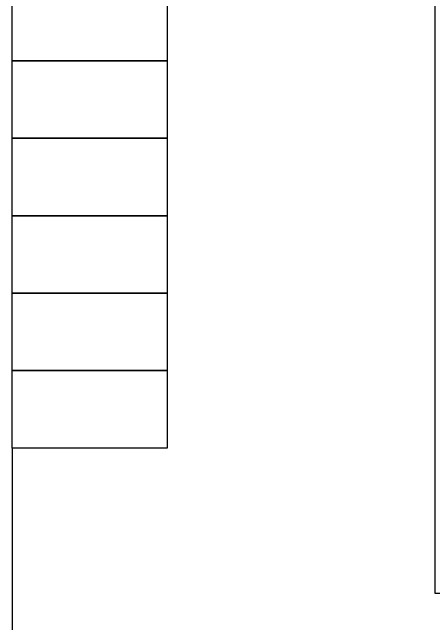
# Model space of a CAD drawing. Header units: millimetres. Extents: x 409504 to 410674, y 7402686 to 14806894.
# Drawn here: x 409845.55 to 409859.16, y 7402821.4 to 7402841.13 of the extents above; entities that cross this region are included whole.
import ezdxf

# ---------------------------------------------------------------- set-up
doc = ezdxf.new("R2010")
doc.units = ezdxf.units.MM
doc.layers.add('.. Vagas de Garagem', color=2, linetype='Continuous')
doc.layers.add('G_txareasdatas', color=1, linetype='Continuous')

msp = doc.modelspace()

# ---------------------------------------------------------------- linework, layer by layer
at = {"layer": '.. Vagas de Garagem'}
for points in [[(409845.547, 7402842.065), (409850.547, 7402842.065), (409850.547, 7402839.565), (409845.547, 7402839.565), (409845.547, 7402842.065)], [(409845.547, 7402839.565), (409850.547, 7402839.565), (409850.547, 7402837.065), (409845.547, 7402837.065), (409845.547, 7402839.565)], [(409845.547, 7402837.065), (409850.547, 7402837.065), (409850.547, 7402834.565), (409845.547, 7402834.565), (409845.547, 7402837.065)], [(409845.547, 7402834.565), (409850.547, 7402834.565), (409850.547, 7402832.065), (409845.547, 7402832.065), (409845.547, 7402834.565)], [(409845.547, 7402832.065), (409850.547, 7402832.065), (409850.547, 7402829.565), (409845.547, 7402829.565), (409845.547, 7402832.065)], [(409845.547, 7402829.565), (409850.547, 7402829.565), (409850.547, 7402827.065), (409845.547, 7402827.065), (409845.547, 7402829.565)]]:
    msp.add_lwpolyline(points, dxfattribs=at)
at = {"layer": 'G_txareasdatas'}
msp.add_lwpolyline([(409859.208, 7402810.828), (409874.007, 7402806.096), (409874.007, 7402822.376), (409859.208, 7402822.376), (409859.208, 7402922.065), (409850.547, 7402922.065), (409850.547, 7402827.065), (409845.547, 7402827.065), (409845.547, 7402815.197), (409859.208, 7402810.828)], dxfattribs=at)

doc.saveas('drawing.dxf')
